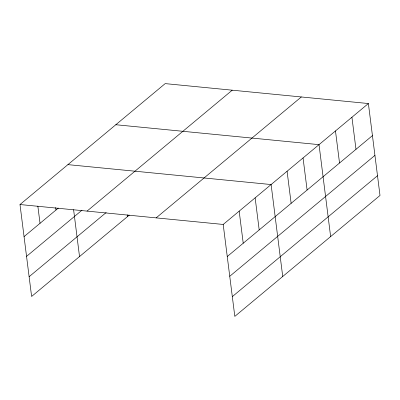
<?xml version="1.0" encoding="UTF-8"?>
<svg xmlns="http://www.w3.org/2000/svg" width="400" height="400" viewBox="0 0 400 400"><rect width="100%" height="100%" fill="white"/><g stroke="black" fill="none" stroke-linecap="round" stroke-linejoin="round"><path stroke-width="0.6" d="M129.315 215.095L31.615 296.465L20 204.535L165.185 83.615L368.385 103.535L380 195.465L234.815 316.385L223.2 224.45L368.385 103.535M24.055 236.615L58.34 208.055M26.55 256.365L81.975 210.205M87.055 211.105L232.24 90.19M29.12 276.715L106.155 212.555M156.145 217.88L301.33 96.96M227.255 256.53L372.44 135.615M229.75 276.28L374.935 155.365M232.32 296.63L377.505 175.715M115.825 124.73L319.025 144.645L330.635 236.58M67.91 164.63L271.11 184.55L282.725 276.48M20 204.535L223.2 224.45M351.93 117.24L355.985 149.32M335.475 130.94L339.53 163.02M303.05 157.945L307.105 190.025M287.08 171.25L291.135 203.33M255.14 197.85L259.195 229.93M239.17 211.15L243.225 243.23M127.205 214.81L127.435 216.66M73.6 209.67L79.525 256.565M55.68 207.545L55.995 210.01M37.84 206.04L40.025 223.31"/></g></svg>
